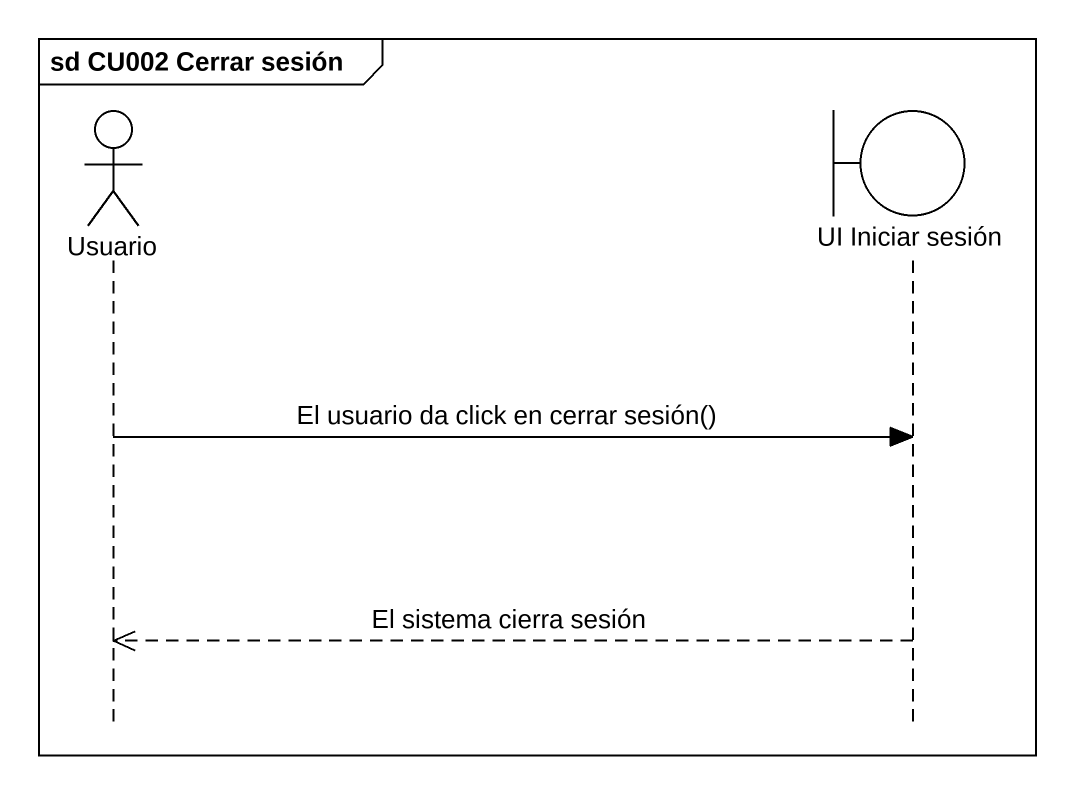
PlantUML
@startuml
mainframe sd CU002 Cerrar sesión
hide footbox
actor Usuario
boundary "UI Iniciar sesión" as UI_Iniciar_sesión

Usuario -> UI_Iniciar_sesión : El usuario da click en cerrar sesión()
UI_Iniciar_sesión -->> Usuario : El sistema cierra sesión
@enduml
